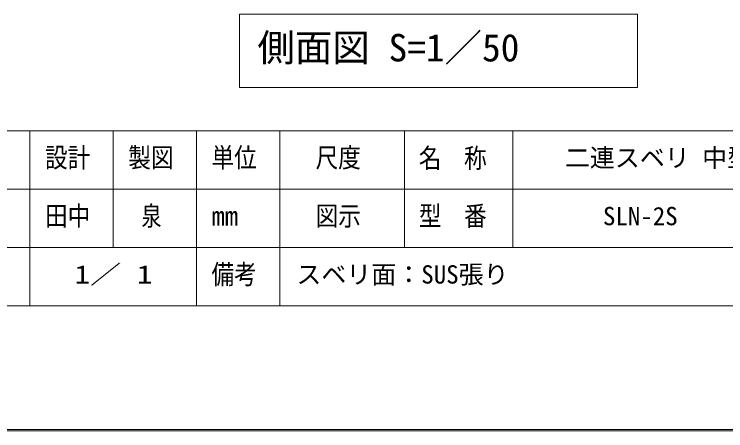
# Model space of a CAD drawing. Units: millimetres, scale not verified, with parts at other scales. Extents: x 0 to 420, y 0 to 297.
# Drawn here: x 168.4 to 253.8, y 0 to 49.9 of the extents above; entities that cross this region are included whole.
import ezdxf
from ezdxf.enums import TextEntityAlignment as Align

# ---------------------------------------------------------------- set-up
doc = ezdxf.new("R2010")
doc.units = ezdxf.units.MM
doc.header["$LTSCALE"] = 0.5
for name, color, linetype, lineweight in [('DEFPOINTS_3', 7, 'Continuous', 0), ('LY_2', 7, 'Continuous', 0), ('LY_5', 2, 'Continuous', 18)]:
    doc.layers.add(name, color=color, linetype=linetype, lineweight=lineweight)
doc.layers.add('LY_4', color=7, linetype='Continuous')
doc.styles.add('ＭＳ ゴシック', font='')
doc.styles.get('ＭＳ ゴシック').set_extended_font_data('MS Gothic')

msp = doc.modelspace()

# ---------------------------------------------------------------- linework, layer by layer
at = {"layer": 'DEFPOINTS_3'}
msp.add_line((0.25, -0.0353), (420.25, -0.0353), dxfattribs=at)
at = {"layer": 'LY_2'}
for p, q in [((17.75, 35.9647), (402.75, 35.9647)), ((170.25, 35.9647), (170.25, 21.9647)), ((180.25, 35.9647), (180.25, 21.9647)), ((190.25, 35.9647), (190.25, 14.9647)), ((200.25, 35.9647), (200.25, 21.9647)), ((215.25, 35.9647), (215.25, 21.9647)), ((228.25, 35.9647), (228.25, 21.9647)), ((160.25, 28.9647), (215.25, 28.9647)), ((215.25, 28.9647), (332.75, 28.9647)), ((160.25, 21.9647), (402.75, 21.9647)), ((170.25, 21.9647), (170.25, 14.9647)), ((200.25, 21.9647), (200.25, 14.9647)), ((17.75, 14.9647), (402.75, 14.9647))]:
    msp.add_line(p, q, dxfattribs=at)
at = {"layer": 'LY_5', "color": 7}
for p, q in [((243.213, 49.9433), (195.413, 49.9433)), ((195.413, 49.9433), (195.413, 41.1433)), ((243.213, 41.1433), (243.213, 49.9433)), ((195.413, 41.1433), (243.213, 41.1433))]:
    msp.add_line(p, q, dxfattribs=at)
at = {"layer": 'LY_5', "color": 7, "lineweight": 0}
msp.add_line((1.252, 0.115), (419.248, 0.115), dxfattribs=at)

# ---------------------------------------------------------------- texts
at = {"layer": 'LY_2', "style": 'ＭＳ ゴシック', "width": 0.85}
for s, p in [('設計', (172.05, 30.8647)), ('製図', (182.05, 30.8647)), ('単位', (192.05, 30.8647)), ('尺度', (204.55, 30.8647)), ('名\u3000称', (216.95, 30.8008)), ('図示', (204.55, 23.8647)), ('型\u3000番', (216.95, 23.8647)), ('備考', (192.05, 16.8647))]:
    msp.add_text(s, height=2.346, dxfattribs=at).set_placement(p, align=Align.BOTTOM_LEFT)
at = {"layer": 'LY_2', "style": 'ＭＳ ゴシック'}
msp.add_text('mm', height=2.346, dxfattribs=at).set_placement((192.05, 23.8647), align=Align.BOTTOM_LEFT)
at = {"layer": 'LY_4', "style": 'ＭＳ ゴシック'}
for s, p in [('二連スベリ 中型  ', (234.5, 30.9647)), ('SLN-2S', (239.0714, 23.9647)), ('スベリ面：SUS張り', (202.2479, 16.9647))]:
    msp.add_text(s, height=2.199, dxfattribs=at).set_placement(p, align=Align.BOTTOM_LEFT)
for s, height, width, p in [('田中', 2.346, 0.85, (172.05, 23.8647)), ('泉', 2.346, 0.75, (183.65, 23.8647)), ('1／ 1', 2.199, 1.25, (175.5929, 16.9647))]:
    msp.add_text(s, height=height, dxfattribs=dict(at, width=width)).set_placement(p, align=Align.BOTTOM_LEFT)
at = {"layer": 'LY_5', "color": 7, "style": 'ＭＳ ゴシック'}
msp.add_text('側面図 S=1／50', height=3.299, dxfattribs=at).set_placement((197.5705, 43.2933), align=Align.BOTTOM_LEFT)

doc.saveas('drawing.dxf')
